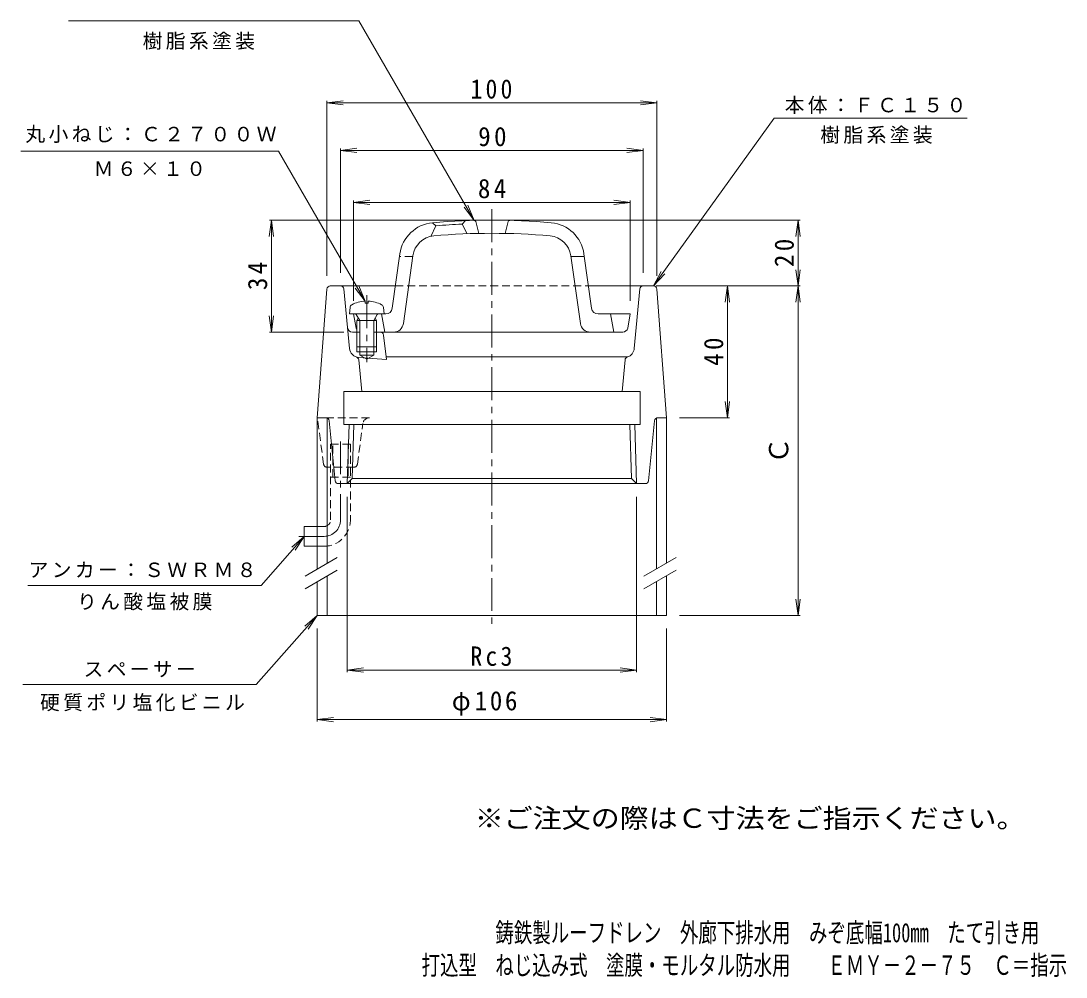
# Model space of a CAD drawing. Units: millimetres, scale not verified. Extents: x -167 to 151, y -231 to 246.
# Drawn here: x -166.7 to 150.6, y -231.2 to 59 of the extents above; entities that cross this region are included whole.
import ezdxf
from ezdxf.enums import TextEntityAlignment as Align

# ---------------------------------------------------------------- set-up
doc = ezdxf.new("R2010")
doc.units = ezdxf.units.MM
doc.header["$LTSCALE"] = 2
doc.linetypes.add('CHAIN1', pattern=[8, 5, -1, 1, -1])
doc.linetypes.add('DASHED1', pattern=[1.8, 1.2, -0.6])
for name, color, linetype, lineweight in [('0-0_通り芯', 4, 'Continuous', 9), ('0-1_躯体', 2, 'Continuous', 9), ('0-4_その他', 7, 'Continuous', 9), ('0-5_寸法', 7, 'Continuous', 9), ('0-9', 3, 'Continuous', 9), ('0-A', 2, 'Continuous', 9)]:
    doc.layers.add(name, color=color, linetype=linetype, lineweight=lineweight)
doc.layers.add('F-4_F-4ﾚｲﾔ', color=2, linetype='Continuous')
doc.layers.add('F-5_F-5ﾚｲﾔ', color=2, linetype='Continuous')
doc.styles.add('ＭＳ ゴシック', font='')
doc.styles.get('ＭＳ ゴシック').set_extended_font_data('MS Gothic')

msp = doc.modelspace()

# ---------------------------------------------------------------- linework, layer by layer
at = {"layer": '0-0_通り芯', "linetype": 'CHAIN1'}
for p, q in [((-23.725, 1.904), (-23.725, -124.015)), ((-61.725, -24.226), (-61.725, -44.584)), ((-69.687, -68.612), (-69.687, -92.441))]:
    msp.add_line(p, q, dxfattribs=at)
at = {"layer": '0-0_通り芯'}
for p, q in [((-72.797, -21.441), (-53.03, -21.441)), ((25.347, -21.441), (5.58, -21.441)), ((-73.794, -22.366), (-76.725, -61.441)), ((-66.961, -40.404), (-68.641, -22.349)), ((19.511, -40.404), (21.191, -22.349)), ((26.345, -22.366), (29.275, -61.441)), ((-66.056, -35.441), (-63.855, -35.441)), ((-57.611, -35.441), (-59.595, -35.441)), ((-55.725, -43.71), (-56.618, -36.321)), ((-64.725, -39.941), (-64.725, -41.441)), ((-63.855, -39.941), (-63.855, -42.441)), ((-59.595, -39.941), (-59.595, -42.441)), ((-64.183, -43.119), (-55.725, -43.71)), ((-63.225, -53.441), (-64.154, -43.853)), ((-59.595, -42.441), (-63.855, -42.441)), ((-63.855, -42.441), (-61.725, -43.671)), ((-59.595, -42.441), (-61.725, -43.671)), ((17.405, -42.994), (-55.812, -42.994)), ((15.775, -53.441), (16.704, -43.853)), ((-68.725, -53.441), (-68.725, -63.441)), ((-74.13, -61.441), (-76.725, -61.441)), ((-73.135, -62.342), (-71.315, -80.541)), ((-68.725, -63.441), (-65.625, -63.441)), ((-67.667, -81.441), (-67.104, -63.441)), ((-66.14, -79.914), (-65.625, -63.441)), ((-65.625, -63.441), (18.176, -63.441)), ((21.275, -63.441), (18.176, -63.441)), ((18.69, -79.914), (18.176, -63.441)), ((20.217, -81.441), (19.655, -63.441)), ((25.685, -62.342), (23.865, -80.541)), ((26.68, -61.441), (29.275, -61.441)), ((-70.32, -81.441), (22.87, -81.441)), ((-67.667, -81.441), (-66.14, -79.914)), ((18.69, -79.914), (-66.14, -79.914)), ((20.217, -81.441), (18.69, -79.914))]:
    msp.add_line(p, q, dxfattribs=at)
at = {"layer": '0-0_通り芯', "linetype": 'DASHED1'}
for p, q in [((-53.03, -21.441), (5.581, -21.441)), ((-74.804, -75.576), (-76.725, -61.441)), ((-74.13, -61.441), (-60.902, -61.441)), ((-64.569, -75.576), (-62.884, -63.172)), ((-65.56, -76.441), (-73.814, -76.441))]:
    msp.add_line(p, q, dxfattribs=at)
at = {"layer": '0-0_通り芯'}
for points in [[(-58.725, -39.941), (-58.725, -41.441), (-64.725, -41.441)], [(-68.725, -53.441), (21.275, -53.441), (21.275, -63.441)]]:
    msp.add_lwpolyline(points, dxfattribs=at)
for centre, radius, start, end in [((-72.797, -22.441), 1, 90, 175.71082), ((-69.636, -22.441), 1, 5.31483, 90), ((22.186, -22.441), 1, 90, 174.68517), ((25.347, -22.441), 1, 4.28918, 90), ((-66.056, -33.941), 1.5, 185.31526, 270), ((-57.611, -36.441), 1, 6.89508, 90), ((-63.974, -40.126), 3, 185.31459, 265.99992), ((16.524, -40.126), 3, 287.08293, 354.68541), ((-65.149, -43.95), 1, 5.53227, 72.91736), ((17.699, -43.95), 1, 107.08264, 174.46773), ((-74.13, -62.441), 1, 5.71123, 90), ((26.68, -62.441), 1, 90, 174.28877), ((-70.32, -80.441), 1, 185.71123, 270), ((22.87, -80.441), 1, 270, 354.28877)]:
    msp.add_arc(centre, radius, start, end, dxfattribs=at)
at = {"layer": '0-0_通り芯', "linetype": 'DASHED1'}
for centre, radius, start, end in [((-60.902, -63.441), 2, 90, 172.26274), ((-73.814, -75.441), 1, 187.73796, 270), ((-65.56, -75.441), 1, 270, 352.26283)]:
    msp.add_arc(centre, radius, start, end, dxfattribs=at)
at = {"layer": '0-1_躯体'}
for p, q in [((-42.225, -6.365), (-40.725, -3.169)), ((-41.725, -2.253), (-40.725, -3.169)), ((-31.725, -1.601), (-32.725, -2.645)), ((-32.725, -2.645), (-31.225, -5.585)), ((-28.627, -1.892), (-27.725, -5.482)), ((-18.823, -1.892), (-19.725, -5.482)), ((-53.983, -28.219), (-51.658, -11.68)), ((-47.697, -12.237), (-50.596, -32.859)), ((0.248, -12.237), (3.146, -32.859)), ((0.276, -12.441), (4.316, -12.441)), ((6.533, -28.219), (4.209, -11.68)), ((-65.725, -29.941), (-64.949, -34.209)), ((-55.964, -29.941), (-65.725, -29.941)), ((-57.225, -29.941), (-56.225, -35.441)), ((18.275, -29.941), (8.514, -29.941)), ((13.275, -35.441), (12.275, -29.941)), ((18.275, -29.941), (17.499, -34.209)), ((16.023, -35.441), (-57.611, -35.441))]:
    msp.add_line(p, q, dxfattribs=at)
at = {"layer": '0-1_躯体', "linetype": 'DASHED1'}
msp.add_line((-47.726, -12.441), (-51.765, -12.441), dxfattribs=at)
at = {"layer": '0-1_躯体'}
for centre, radius, start, end in [((-40.765, -13.211), 11, 95.17288, 171.99994), ((-23.725, -201.441), 200, 84.82709, 95.17293), ((-23.725, -201.441), 199, 92.59213, 94.90057), ((-29.112, -2.014), 0.5, 14.10919, 91.54811), ((-18.338, -2.014), 0.5, 88.45189, 165.89081), ((-6.684, -13.211), 11, 8.00006, 84.82712), ((-40.765, -13.211), 7, 95.17288, 171.99994), ((-23.725, -201.441), 196, 84.82707, 95.17291), ((-6.684, -13.211), 7, 8.00006, 84.82712), ((-55.964, -27.941), 2, 270, 351.99977), ((8.514, -27.941), 2, 188.00023, 270), ((-63.473, -33.941), 1.5, 190.3046, 213.43077), ((-53.566, -32.441), 3, 270, 352.00024), ((6.117, -32.441), 3, 187.99976, 270), ((16.023, -33.941), 1.5, 270, 349.6954)]:
    msp.add_arc(centre, radius, start, end, dxfattribs=at)
at = {"layer": '0-4_その他'}
for p, q in [((-73.794, 34.162), (-68.837, 34.814)), ((-73.794, 34.762), (-73.794, -18.366)), ((-73.794, 34.162), (26.345, 34.162)), ((-73.794, 34.162), (-68.837, 33.509)), ((26.345, 34.162), (21.387, 34.814)), ((26.345, 34.162), (21.387, 33.509)), ((26.345, 34.762), (26.345, -18.366)), ((-69.636, 19.707), (-64.679, 20.36)), ((-69.636, 20.307), (-69.636, -17.441)), ((-69.636, 19.707), (22.186, 19.707)), ((-69.636, 19.707), (-64.679, 19.054)), ((22.186, 19.707), (17.229, 20.36)), ((22.186, 19.707), (17.229, 19.054)), ((22.186, 20.307), (22.186, -17.441)), ((-65.725, 3.937), (-60.768, 4.59)), ((-65.725, 4.537), (-65.725, -25.941)), ((-65.725, 3.937), (18.275, 3.937)), ((-65.725, 3.937), (-60.768, 3.285)), ((18.275, 3.937), (13.318, 4.59)), ((18.275, 3.937), (13.318, 3.285)), ((18.275, 4.537), (18.275, -25.941)), ((-90.666, -1.441), (-91.318, -6.398)), ((-91.266, -1.441), (-27.725, -1.441)), ((-90.666, -35.441), (-90.666, -1.441)), ((-90.666, -1.441), (-90.013, -6.398)), ((69.819, -1.441), (-19.725, -1.441)), ((69.219, -1.441), (68.566, -6.398)), ((69.219, -21.441), (69.219, -1.441)), ((69.219, -1.441), (69.871, -6.398)), ((69.219, -21.441), (68.566, -16.484)), ((69.219, -21.441), (69.871, -16.484)), ((69.819, -21.441), (26.186, -21.441)), ((47.79, -21.441), (47.137, -26.398)), ((47.79, -61.441), (47.79, -21.441)), ((47.79, -21.441), (48.442, -26.398)), ((69.219, -21.441), (68.566, -26.398)), ((69.219, -121.441), (69.219, -21.441)), ((69.219, -21.441), (69.871, -26.398)), ((-90.666, -35.441), (-91.318, -30.484)), ((-90.666, -35.441), (-90.013, -30.484)), ((-91.266, -35.441), (-68.725, -35.441)), ((47.79, -61.441), (47.137, -56.484)), ((47.79, -61.441), (48.442, -56.484)), ((48.39, -61.441), (33.275, -61.441)), ((-67.667, -138.642), (-67.667, -85.441)), ((20.217, -138.642), (20.217, -85.441)), ((69.219, -121.441), (68.566, -116.484)), ((69.219, -121.441), (69.871, -116.484)), ((69.819, -121.441), (33.275, -121.441)), ((-76.725, -153.67), (-76.725, -125.441)), ((29.275, -153.67), (29.275, -125.441)), ((-67.667, -138.042), (-62.71, -137.39)), ((-67.667, -138.042), (20.217, -138.042)), ((-67.667, -138.042), (-62.71, -138.695)), ((20.217, -138.042), (15.26, -137.39)), ((20.217, -138.042), (15.26, -138.695)), ((-76.725, -153.07), (-71.768, -152.417)), ((-76.725, -153.07), (29.275, -153.07)), ((-76.725, -153.07), (-71.768, -153.723)), ((29.275, -153.07), (24.318, -152.417)), ((29.275, -153.07), (24.318, -153.723))]:
    msp.add_line(p, q, dxfattribs=at)
at = {"layer": '0-5_寸法'}
for p, q in [((-152.291, 59.034), (-64.083, 59.034)), ((-29.126, -1.514), (-64.083, 59.034)), ((61.934, 29.474), (120.564, 29.474)), ((-166.711, 19.459), (-88.48, 19.459)), ((-62.204, -26.053), (-88.48, 19.459)), ((-29.126, -1.514), (-32.17, 2.453)), ((-29.126, -1.514), (-31.039, 3.105)), ((25.347, -21.441), (27.71, -17.035)), ((-62.204, -26.053), (-65.248, -22.086)), ((-62.204, -26.053), (-64.117, -21.433)), ((-93.74, -112.368), (-80.687, -97.441)), ((-80.687, -97.441), (-84.441, -100.743)), ((-80.687, -97.441), (-83.459, -101.602)), ((-93.74, -112.368), (-164.591, -112.368)), ((-76.725, -121.441), (-80.498, -124.722)), ((-95.257, -142.395), (-166.118, -142.395))]:
    msp.add_line(p, q, dxfattribs=at)
for points in [[(61.934, 29.474), (25.347, -21.441), (28.77, -17.796)], [(-95.257, -142.395), (-76.725, -121.441), (-79.52, -125.587)]]:
    msp.add_lwpolyline(points, dxfattribs=at)
at = {"layer": '0-9'}
for p, q in [((-76.725, -61.441), (-76.725, -107.362)), ((-73.725, -105.63), (-73.725, -61.441)), ((26.275, -107.29), (26.275, -61.441)), ((29.275, -61.441), (29.275, -105.558)), ((-73.725, -121.441), (-73.725, -109.483)), ((29.275, -109.411), (29.275, -121.441)), ((-76.725, -111.215), (-76.725, -121.441)), ((26.275, -121.441), (26.275, -111.143)), ((-76.725, -121.441), (29.275, -121.441))]:
    msp.add_line(p, q, dxfattribs=at)
at = {"layer": '0-9', "color": 7}
for p, q in [((-80.459, -109.518), (-70.65, -103.855)), ((22.415, -109.518), (32.225, -103.855)), ((-80.459, -113.371), (-70.65, -107.708)), ((22.415, -113.371), (32.225, -107.708))]:
    msp.add_line(p, q, dxfattribs=at)
at = {"layer": '0-A'}
for p, q in [((-66.799, -27.931), (-66.975, -29.941)), ((-62.204, -26.053), (-62.204, -26.674)), ((-61.246, -26.674), (-62.204, -26.674)), ((-61.246, -26.053), (-61.246, -26.674)), ((-56.651, -27.931), (-56.475, -29.941)), ((-66.975, -29.941), (-65.725, -29.941)), ((-63.855, -31.941), (-64.907, -30.069)), ((-64.725, -31.941), (-64.284, -31.177)), ((-59.595, -31.941), (-58.543, -30.069)), ((-58.725, -31.941), (-59.166, -31.177)), ((-64.725, -31.941), (-64.725, -39.941)), ((-63.855, -31.941), (-63.855, -39.941)), ((-59.595, -31.941), (-59.595, -39.941)), ((-64.725, -39.941), (-58.725, -39.941)), ((-80.687, -94.441), (-80.687, -100.441)), ((-80.687, -94.441), (-76.725, -94.441)), ((-80.687, -100.441), (-76.725, -100.441))]:
    msp.add_line(p, q, dxfattribs=at)
at = {"layer": '0-A', "linetype": 'DASHED1'}
for p, q in [((-66.687, -69.441), (-72.687, -69.441)), ((-72.687, -92.441), (-72.687, -69.441)), ((-71.987, -79.441), (-71.987, -69.441)), ((-67.387, -69.441), (-67.387, -79.441)), ((-66.687, -69.441), (-66.687, -92.441)), ((-66.687, -79.441), (-72.687, -79.441)), ((-76.725, -94.441), (-74.687, -94.441)), ((-76.725, -100.441), (-74.687, -100.441))]:
    msp.add_line(p, q, dxfattribs=at)
at = {"layer": '0-A', "linetype": 'CHAIN1'}
msp.add_line((-74.687, -97.441), (-82.309, -97.441), dxfattribs=at)
at = {"layer": '0-A'}
msp.add_lwpolyline([(-64.725, -31.941), (-58.725, -31.941), (-58.725, -39.941)], dxfattribs=at)
for centre, radius, start, end in [((-65.803, -28.018), 1, 116.94113, 174.99829), ((-61.725, -36.041), 10, 92.7462, 116.94164), ((-61.725, -36.041), 10, 63.05852, 87.2538), ((-57.647, -28.018), 1, 5.00171, 63.05887), ((-65.125, -30.191), 0.25, 29.32918, 90), ((-58.325, -30.191), 0.25, 90, 150.67082)]:
    msp.add_arc(centre, radius, start, end, dxfattribs=at)
at = {"layer": '0-A', "linetype": 'DASHED1'}
for radius in [2, 8]:
    msp.add_arc((-74.687, -92.441), radius, 270, 0, dxfattribs=at)
at = {"layer": '0-A', "linetype": 'CHAIN1'}
msp.add_arc((-74.687, -92.441), 5, 270, 0, dxfattribs=at)

# ---------------------------------------------------------------- texts
at = {"layer": '0-4_その他', "color": 2, "style": 'ＭＳ ゴシック'}
msp.add_text('Ｃ', height=5.865, rotation=90, dxfattribs=at).set_placement((68.019, -75.441), align=Align.BOTTOM_LEFT)
at = {"layer": '0-4_その他', "color": 2, "char_height": 5.865, "attachment_point": 7, "style": 'ＭＳ ゴシック'}
for s, insert in [('\\T1.27;\\W0.9;100', (-30.225, 35.362)), ('\\T1.27;\\W0.95;90', (-27.886, 20.907)), ('\\T1.27;\\W0.95;84', (-27.975, 5.137)), ('\\T1.27;\\W0.9;Rc3', (-30.225, -136.842)), ('\\T1.21;\\W0.95;φ106', (-35.909, -151.87))]:
    msp.add_mtext(s, dxfattribs=dict(at, insert=insert))
at = {"layer": '0-4_その他', "color": 2, "char_height": 5.865, "attachment_point": 7, "rotation": 90, "style": 'ＭＳ ゴシック'}
for s, insert in [('\\T1.27;\\W0.95;20', (68.019, -15.691)), ('\\T1.27;\\W0.95;34', (-91.866, -22.691)), ('\\T1.27;\\W0.95;40', (46.59, -45.691))]:
    msp.add_mtext(s, dxfattribs=dict(at, insert=insert))
at = {"layer": '0-5_寸法', "char_height": 4.399, "attachment_point": 7, "style": 'ＭＳ ゴシック'}
for s, insert in [('\\T1.17;樹脂系塗装', (-129.742, 50.263)), ('\\T1.17;本体：ＦＣ１５０', (65.153, 30.806)), ('\\T1.17;丸小ねじ：Ｃ２７００Ｗ', (-165.333, 21.978)), ('\\T1.17;樹脂系塗装', (75.983, 21.738)), ('\\T1.17;Ｍ６×１０', (-144.596, 11.903)), ('\\T1.17;アンカー：ＳＷＲＭ８', (-164.373, -110.022)), ('\\T1.17;りん酸塩被膜', (-149.665, -119.945)), ('\\T1.17;スペーサー', (-147.688, -140.234)), ('\\T1.17;硬質ポリ塩化ビニル', (-160.887, -150.548))]:
    msp.add_mtext(s, dxfattribs=dict(at, insert=insert))
at = {"layer": 'F-4_F-4ﾚｲﾔ', "style": 'ＭＳ ゴシック', "width": 0.7}
for s, p in [('鋳鉄製ルーフドレン\u3000外廊下排水用\u3000みぞ底幅100mm\u3000たて引き用', (-22.653, -222.433)), ('打込型\u3000ねじ込み式\u3000塗膜・モルタル防水用\u3000\u3000ＥＭＹ－２－７５\u3000Ｃ＝指示', (-45.073, -232.318))]:
    msp.add_text(s, height=5.865, dxfattribs=at).set_placement(p, align=Align.BOTTOM_LEFT)
at = {"layer": 'F-5_F-5ﾚｲﾔ', "style": 'ＭＳ ゴシック', "width": 1.1}
msp.add_text('※ご注文の際はＣ寸法をご指示ください。', height=5.865, dxfattribs=at).set_placement((-28.928, -187.699), align=Align.BOTTOM_LEFT)

doc.saveas('drawing.dxf')
